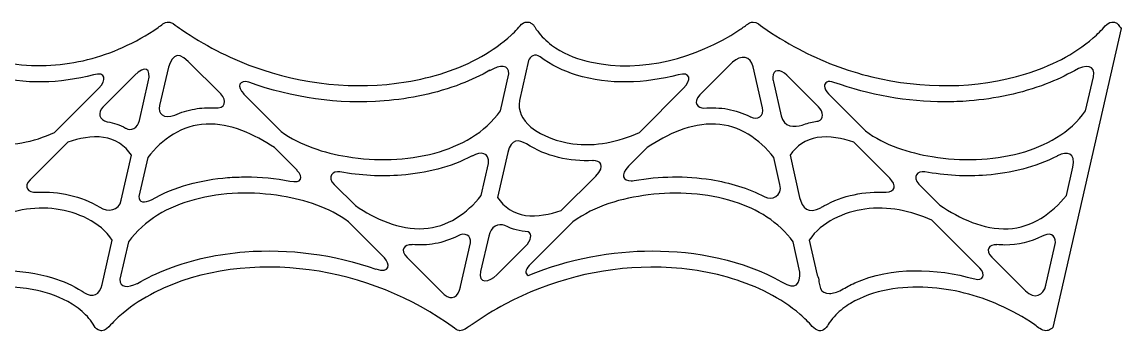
# Model space of a CAD drawing. Header units: centimetres. Extents: x -10.4 to 10.6, y -1.5 to 1.5.
# Drawn here: x 0.09 to 10.57, y -1.5 to 1.47 of the extents above; entities that cross this region are included whole.
import ezdxf

# ---------------------------------------------------------------- set-up
doc = ezdxf.new("R2010")
doc.units = ezdxf.units.CM
doc.header["$MEASUREMENT"] = 0
doc.layers.add('Layer 1', color=7, linetype='Continuous')

msp = doc.modelspace()

# ---------------------------------------------------------------- linework, layer by layer
at = {"layer": 'Layer 1'}
for points, knots in [([(10.53809, 1.44629), (10.52973, 1.45478), (10.52071, 1.46066), (10.51137, 1.46428), (10.51137, 1.46428), (10.50031, 1.46859), (10.48883, 1.4697), (10.47753, 1.46822), (10.47753, 1.46822), (10.47753, 1.46822), (10.47753, 1.46822), (10.47753, 1.46822), (10.47753, 1.46822), (10.45475, 1.46523), (10.43263, 1.45166), (10.41588, 1.4324), (10.41588, 1.4324), (10.38037, 1.39157), (10.34143, 1.35316), (10.3006, 1.31768), (10.3006, 1.31768), (10.11624, 1.15702), (9.8902, 1.04762), (9.65779, 0.97531), (9.65779, 0.97531), (9.18469, 0.82855), (8.66835, 0.83016), (8.18909, 0.94676), (8.18909, 0.94676), (7.94626, 1.00574), (7.71091, 1.09538), (7.49025, 1.21227), (7.49025, 1.21227), (7.37283, 1.27445), (7.25969, 1.34409), (7.15111, 1.42066), (7.15111, 1.42066), (7.12296, 1.44069), (7.09436, 1.46884), (7.05882, 1.46932), (7.05882, 1.46932), (7.05363, 1.46937), (7.04829, 1.46887), (7.04279, 1.46765), (7.04279, 1.46765), (7.02916, 1.46471), (7.01771, 1.45752), (7.00652, 1.4495), (7.00652, 1.4495), (6.97847, 1.42894), (6.94993, 1.4092), (6.92111, 1.39026), (6.92111, 1.39026), (6.51765, 1.12502), (5.99729, 0.98227), (5.51779, 1.08604), (5.51779, 1.08604), (5.39717, 1.11218), (5.27871, 1.15515), (5.17489, 1.22241), (5.17489, 1.22241), (5.12208, 1.25683), (5.07297, 1.29766), (5.03159, 1.34568), (5.03159, 1.34568), (5.01214, 1.36812), (4.99426, 1.39238), (4.97851, 1.41773), (4.97851, 1.41773), (4.97608, 1.42146), (4.97396, 1.42519), (4.97131, 1.42868), (4.97131, 1.42868), (4.96626, 1.43749), (4.95959, 1.44522), (4.95184, 1.45162), (4.95184, 1.45162), (4.94784, 1.45456), (4.94356, 1.45723), (4.93927, 1.4599), (4.93927, 1.4599), (4.92834, 1.46564), (4.91615, 1.4689), (4.90358, 1.469), (4.90358, 1.469), (4.89101, 1.4691), (4.87815, 1.46604), (4.86588, 1.45908), (4.86588, 1.45908), (4.84373, 1.44654), (4.82826, 1.42254), (4.81093, 1.40413), (4.81093, 1.40413), (4.79172, 1.38331), (4.77172, 1.36357), (4.75087, 1.34436), (4.75087, 1.34436), (4.66522, 1.26485), (4.56889, 1.19733), (4.46697, 1.14023), (4.46697, 1.14023), (4.24549, 1.01564), (3.99839, 0.93878), (3.7481, 0.89795), (3.7481, 0.89795), (3.2627, 0.81868), (2.75734, 0.87445), (2.29596, 1.04231), (2.29596, 1.04231), (2.05233, 1.13063), (1.82069, 1.25072), (1.60751, 1.39749), (1.60751, 1.39749), (1.58052, 1.41591), (1.55412, 1.43485), (1.52769, 1.45432), (1.52769, 1.45432), (1.51729, 1.46072), (1.50716, 1.46607), (1.49488, 1.46792), (1.49488, 1.46792), (1.49088, 1.46863), (1.48694, 1.469), (1.48311, 1.46903), (1.48311, 1.46903), (1.44472, 1.46945), (1.41392, 1.43781), (1.3836, 1.41696), (1.3836, 1.41696), (1.27716, 1.3433), (1.164, 1.2798), (1.04578, 1.22696), (1.04578, 1.22696), (0.83044, 1.13089), (0.59803, 1.07059), (0.36241, 1.05646), (0.36241, 1.05646), (0.1164, 1.04178), (-0.1462, 1.07461), (-0.36287, 1.19867), (-0.36287, 1.19867), (-0.41785, 1.22989), (-0.46907, 1.26751), (-0.51389, 1.31181), (-0.51389, 1.31181), (-0.53551, 1.33343), (-0.55551, 1.35639), (-0.57366, 1.38092), (-0.57366, 1.38092), (-0.58887, 1.40174), (-0.60009, 1.42762), (-0.61822, 1.4463), (-0.61822, 1.4463), (-0.63372, 1.46204), (-0.65143, 1.46876), (-0.66913, 1.46876), (-0.66913, 1.46876), (-0.69524, 1.46879), (-0.72136, 1.45421), (-0.74044, 1.43241), (-0.74044, 1.43241), (-0.77619, 1.39158), (-0.81489, 1.35317), (-0.85598, 1.3174), (-0.85598, 1.3174), (-1.04037, 1.15701), (-1.26611, 1.04737), (-1.49852, 0.97529), (-1.49852, 0.97529), (-1.97162, 0.82853), (-2.48796, 0.83014), (-2.96749, 0.94674), (-2.96749, 0.94674), (-3.21006, 1.00572), (-3.44541, 1.09536), (-3.66607, 1.21225), (-3.66607, 1.21225), (-3.78349, 1.27443), (-3.89689, 1.34407), (-4.00521, 1.42064), (-4.00521, 1.42064), (-4.03347, 1.44072), (-4.06212, 1.46898), (-4.09781, 1.46911), (-4.09781, 1.46911), (-4.10292, 1.46914), (-4.10816, 1.46858), (-4.11355, 1.46734), (-4.11355, 1.46734), (-4.12741, 1.46467), (-4.1389, 1.45747), (-4.14985, 1.44945), (-4.14985, 1.44945), (-4.17787, 1.42889), (-4.20642, 1.40915), (-4.23526, 1.39021), (-4.23526, 1.39021), (-4.63872, 1.12497), (-5.15905, 0.98222), (-5.63856, 1.08599), (-5.63856, 1.08599), (-5.75918, 1.11189), (-5.87766, 1.1551), (-5.98146, 1.22236), (-5.98146, 1.22236), (-6.03456, 1.25678), (-6.08338, 1.29761), (-6.12476, 1.34536), (-6.12476, 1.34536), (-6.1445, 1.36803), (-6.16212, 1.3923), (-6.17784, 1.41767), (-6.17784, 1.41767), (-6.19117, 1.43955), (-6.20454, 1.45797), (-6.23041, 1.46569), (-6.23041, 1.46569), (-6.23848, 1.46807), (-6.24602, 1.4691), (-6.25308, 1.46902), (-6.25308, 1.46902), (-6.29277, 1.46857), (-6.31822, 1.43304), (-6.34539, 1.40404), (-6.34539, 1.40404), (-6.38301, 1.36374), (-6.42357, 1.32612), (-6.46625, 1.29117), (-6.46625, 1.29117), (-6.55912, 1.2151), (-6.66157, 1.15134), (-6.76912, 1.09797), (-6.76912, 1.09797), (-7.21849, 0.87464), (-7.74654, 0.82233), (-8.23941, 0.88876), (-8.23941, 0.88876), (-8.73921, 0.95602), (-9.21736, 1.15186), (-9.62432, 1.44939), (-9.62432, 1.44939), (-9.64112, 1.46172), (-9.66067, 1.46762), (-9.67946, 1.46725), (-9.67946, 1.46725), (-9.71232, 1.46664), (-9.74288, 1.44685), (-9.75238, 1.40883), (-9.75238, 1.40883), (-9.75238, 1.40883), (-10.38899, -1.39343), (-10.38884, -1.39956), (-10.38884, -1.39956), (-10.3877, -1.44136), (-10.35119, -1.4751), (-10.31068, -1.47513), (-10.31068, -1.47513), (-10.3006, -1.47513), (-10.29028, -1.47307), (-10.2802, -1.46849), (-10.2802, -1.46849), (-10.25591, -1.45807), (-10.24017, -1.43378), (-10.22281, -1.41486), (-10.22281, -1.41486), (-10.20387, -1.39433), (-10.18386, -1.37433), (-10.16331, -1.3548), (-10.16331, -1.3548), (-10.07819, -1.275), (-9.98212, -1.20753), (-9.88073, -1.14988), (-9.88073, -1.14988), (-9.66086, -1.02529), (-9.41538, -0.94787), (-9.16667, -0.90599), (-9.16667, -0.90599), (-8.68235, -0.8246), (-8.17694, -0.87821), (-7.71532, -1.04339), (-7.71532, -1.04339), (-7.47196, -1.13039), (-7.23981, -1.24913), (-7.02608, -1.39455), (-7.02608, -1.39455), (-6.99912, -1.4127), (-6.97271, -1.43164), (-6.94628, -1.45059), (-6.94628, -1.45059), (-6.93347, -1.46019), (-6.92038, -1.47033), (-6.9044, -1.47353), (-6.9044, -1.47353), (-6.86252, -1.48287), (-6.83288, -1.45406), (-6.8014, -1.43165), (-6.8014, -1.43165), (-6.69305, -1.35452), (-6.57992, -1.28459), (-6.46279, -1.22191), (-6.46279, -1.22191), (-6.03692, -0.99535), (-5.55715, -0.87099), (-5.07442, -0.86885), (-5.07442, -0.86885), (-4.81158, -0.86753), (-4.54689, -0.90221), (-4.29525, -0.97934), (-4.29525, -0.97934), (-4.06228, -1.05086), (-3.83601, -1.15944), (-3.65057, -1.3193), (-3.65057, -1.3193), (-3.60922, -1.35478), (-3.57024, -1.39293), (-3.53423, -1.43376), (-3.53423, -1.43376), (-3.50248, -1.4698), (-3.45279, -1.49694), (-3.41334, -1.45749), (-3.41334, -1.45749), (-3.34595, -1.3901), (-3.44363, -1.13293), (-3.44363, -1.13293), (-3.44363, -1.13293), (-3.31851, -0.95764), (-3.19484, -0.81323), (-3.06004, -0.71404), (-3.06004, -0.71404), (-2.98863, -0.66136), (-2.91425, -0.62088), (-2.83337, -0.59315), (-2.83337, -0.59315), (-2.75243, -0.56547), (-2.66472, -0.55042), (-2.56545, -0.55039), (-2.56545, -0.55039), (-2.46099, -0.55036), (-2.34331, -0.56759), (-2.20972, -0.60542), (-2.20972, -0.60542), (-2.20972, -0.60542), (-1.90865, -0.90675), (-1.90865, -0.90675), (-1.90865, -0.90675), (-1.90865, -0.90675), (-1.63195, -1.18345), (-1.63195, -1.18345), (-1.63195, -1.18345), (-1.63195, -1.18345), (-1.35551, -1.46018), (-1.35551, -1.46018), (-1.35551, -1.46018), (-1.34003, -1.46952), (-1.32402, -1.47592), (-1.3064, -1.47539), (-1.3064, -1.47539), (-1.29092, -1.47483), (-1.27626, -1.47005), (-1.2637, -1.46123), (-1.2637, -1.46123), (-1.23677, -1.44281), (-1.21033, -1.42334), (-1.18313, -1.40519), (-1.18313, -1.40519), (-0.78128, -1.13651), (-0.26254, -0.99051), (0.21832, -1.08899), (0.21832, -1.08899), (0.33918, -1.11354), (0.45819, -1.15519), (0.56336, -1.22057), (0.56336, -1.22057), (0.61696, -1.25391), (0.6666, -1.29367), (0.70933, -1.34037), (0.70933, -1.34037), (0.7296, -1.36252), (0.74801, -1.38625), (0.76458, -1.41136), (0.76458, -1.41136), (0.77895, -1.43351), (0.78884, -1.45539), (0.81366, -1.46737), (0.81366, -1.46737), (0.82602, -1.47343), (0.83739, -1.47578), (0.84803, -1.47544), (0.84803, -1.47544), (0.88147, -1.47428), (0.90722, -1.44597), (0.93132, -1.41964), (0.93132, -1.41964), (0.96839, -1.37908), (1.00816, -1.34146), (1.05033, -1.30624), (1.05033, -1.30624), (1.14185, -1.22938), (1.2435, -1.16506), (1.34997, -1.11092), (1.34997, -1.11092), (1.79931, -0.88277), (2.3306, -0.82858), (2.82587, -0.89399), (2.82587, -0.89399), (3.32514, -0.96014), (3.80303, -1.15468), (4.21025, -1.45059), (4.21025, -1.45059), (4.22845, -1.46879), (4.25412, -1.47573), (4.26251, -1.47493), (4.26251, -1.47493), (4.29632, -1.4717), (4.32963, -1.44961), (4.35488, -1.43164), (4.35488, -1.43164), (4.36261, -1.42603), (4.37036, -1.42069), (4.37808, -1.41537), (4.37808, -1.41537), (4.47923, -1.34465), (4.58461, -1.27982), (4.69378, -1.22191), (4.69378, -1.22191), (5.11936, -0.99535), (5.59916, -0.87099), (6.08186, -0.86885), (6.08186, -0.86885), (6.34496, -0.86753), (6.60939, -0.90195), (6.86103, -0.97934), (6.86103, -0.97934), (7.09397, -1.05057), (7.32024, -1.15944), (7.50571, -1.3193), (7.50571, -1.3193), (7.54706, -1.35478), (7.58601, -1.39293), (7.62202, -1.43376), (7.62202, -1.43376), (7.64067, -1.45493), (7.66419, -1.47157), (7.68917, -1.47456), (7.68917, -1.47456), (7.70674, -1.47668), (7.72505, -1.47205), (7.74291, -1.45749), (7.74291, -1.45749), (7.76133, -1.4423), (7.77117, -1.41828), (7.7845, -1.39907), (7.7845, -1.39907), (7.80292, -1.37211), (7.82427, -1.34676), (7.84723, -1.32356), (7.84723, -1.32356), (7.88885, -1.28088), (7.93687, -1.24458), (7.98783, -1.21386), (7.98783, -1.21386), (8.20532, -1.08339), (8.47297, -1.04815), (8.72245, -1.06231), (8.72245, -1.06231), (8.95782, -1.07538), (9.19023, -1.13486), (9.40555, -1.2299), (9.40555, -1.2299), (9.52379, -1.28221), (9.63719, -1.34542), (9.74366, -1.41852), (9.74366, -1.41852), (9.77488, -1.4399), (9.80901, -1.47644), (9.8501, -1.47511), (9.8501, -1.47511), (9.86529, -1.47485), (9.87997, -1.47006), (9.89278, -1.46125), (9.89278, -1.46125), (9.90106, -1.45564), (9.90905, -1.44979), (9.91733, -1.44416), (9.91733, -1.44416), (9.91733, -1.44416), (10.56608, 1.40679), (10.56608, 1.40679), (10.56608, 1.40679), (10.55756, 1.42094), (10.54902, 1.43481), (10.53809, 1.44629)], [0, 0, 0, 0, 0.00806452, 0.00806452, 0.00806452, 0.00806452, 0.01612903, 0.01612903, 0.01612903, 0.01612903, 0.02419355, 0.02419355, 0.02419355, 0.02419355, 0.03225806, 0.03225806, 0.03225806, 0.03225806, 0.04032258, 0.04032258, 0.04032258, 0.04032258, 0.0483871, 0.0483871, 0.0483871, 0.0483871, 0.05645161, 0.05645161, 0.05645161, 0.05645161, 0.06451613, 0.06451613, 0.06451613, 0.06451613, 0.07258065, 0.07258065, 0.07258065, 0.07258065, 0.08064516, 0.08064516, 0.08064516, 0.08064516, 0.08870968, 0.08870968, 0.08870968, 0.08870968, 0.09677419, 0.09677419, 0.09677419, 0.09677419, 0.10483871, 0.10483871, 0.10483871, 0.10483871, 0.11290323, 0.11290323, 0.11290323, 0.11290323, 0.12096774, 0.12096774, 0.12096774, 0.12096774, 0.12903226, 0.12903226, 0.12903226, 0.12903226, 0.13709677, 0.13709677, 0.13709677, 0.13709677, 0.14516129, 0.14516129, 0.14516129, 0.14516129, 0.15322581, 0.15322581, 0.15322581, 0.15322581, 0.16129032, 0.16129032, 0.16129032, 0.16129032, 0.16935484, 0.16935484, 0.16935484, 0.16935484, 0.17741935, 0.17741935, 0.17741935, 0.17741935, 0.18548387, 0.18548387, 0.18548387, 0.18548387, 0.19354839, 0.19354839, 0.19354839, 0.19354839, 0.2016129, 0.2016129, 0.2016129, 0.2016129, 0.20967742, 0.20967742, 0.20967742, 0.20967742, 0.21774194, 0.21774194, 0.21774194, 0.21774194, 0.22580645, 0.22580645, 0.22580645, 0.22580645, 0.23387097, 0.23387097, 0.23387097, 0.23387097, 0.24193548, 0.24193548, 0.24193548, 0.24193548, 0.25, 0.25, 0.25, 0.25, 0.25806452, 0.25806452, 0.25806452, 0.25806452, 0.26612903, 0.26612903, 0.26612903, 0.26612903, 0.27419355, 0.27419355, 0.27419355, 0.27419355, 0.28225806, 0.28225806, 0.28225806, 0.28225806, 0.29032258, 0.29032258, 0.29032258, 0.29032258, 0.2983871, 0.2983871, 0.2983871, 0.2983871, 0.30645161, 0.30645161, 0.30645161, 0.30645161, 0.31451613, 0.31451613, 0.31451613, 0.31451613, 0.32258065, 0.32258065, 0.32258065, 0.32258065, 0.33064516, 0.33064516, 0.33064516, 0.33064516, 0.33870968, 0.33870968, 0.33870968, 0.33870968, 0.34677419, 0.34677419, 0.34677419, 0.34677419, 0.35483871, 0.35483871, 0.35483871, 0.35483871, 0.36290323, 0.36290323, 0.36290323, 0.36290323, 0.37096774, 0.37096774, 0.37096774, 0.37096774, 0.37903226, 0.37903226, 0.37903226, 0.37903226, 0.38709677, 0.38709677, 0.38709677, 0.38709677, 0.39516129, 0.39516129, 0.39516129, 0.39516129, 0.40322581, 0.40322581, 0.40322581, 0.40322581, 0.41129032, 0.41129032, 0.41129032, 0.41129032, 0.41935484, 0.41935484, 0.41935484, 0.41935484, 0.42741935, 0.42741935, 0.42741935, 0.42741935, 0.43548387, 0.43548387, 0.43548387, 0.43548387, 0.44354839, 0.44354839, 0.44354839, 0.44354839, 0.4516129, 0.4516129, 0.4516129, 0.4516129, 0.45967742, 0.45967742, 0.45967742, 0.45967742, 0.46774194, 0.46774194, 0.46774194, 0.46774194, 0.47580645, 0.47580645, 0.47580645, 0.47580645, 0.48387097, 0.48387097, 0.48387097, 0.48387097, 0.49193548, 0.49193548, 0.49193548, 0.49193548, 0.5, 0.5, 0.5, 0.5, 0.50806452, 0.50806452, 0.50806452, 0.50806452, 0.51612903, 0.51612903, 0.51612903, 0.51612903, 0.52419355, 0.52419355, 0.52419355, 0.52419355, 0.53225806, 0.53225806, 0.53225806, 0.53225806, 0.54032258, 0.54032258, 0.54032258, 0.54032258, 0.5483871, 0.5483871, 0.5483871, 0.5483871, 0.55645161, 0.55645161, 0.55645161, 0.55645161, 0.56451613, 0.56451613, 0.56451613, 0.56451613, 0.57258065, 0.57258065, 0.57258065, 0.57258065, 0.58064516, 0.58064516, 0.58064516, 0.58064516, 0.58870968, 0.58870968, 0.58870968, 0.58870968, 0.59677419, 0.59677419, 0.59677419, 0.59677419, 0.60483871, 0.60483871, 0.60483871, 0.60483871, 0.61290323, 0.61290323, 0.61290323, 0.61290323, 0.62096774, 0.62096774, 0.62096774, 0.62096774, 0.62903226, 0.62903226, 0.62903226, 0.62903226, 0.63709677, 0.63709677, 0.63709677, 0.63709677, 0.64516129, 0.64516129, 0.64516129, 0.64516129, 0.65322581, 0.65322581, 0.65322581, 0.65322581, 0.66129032, 0.66129032, 0.66129032, 0.66129032, 0.66935484, 0.66935484, 0.66935484, 0.66935484, 0.67741935, 0.67741935, 0.67741935, 0.67741935, 0.68548387, 0.68548387, 0.68548387, 0.68548387, 0.69354839, 0.69354839, 0.69354839, 0.69354839, 0.7016129, 0.7016129, 0.7016129, 0.7016129, 0.70967742, 0.70967742, 0.70967742, 0.70967742, 0.71774194, 0.71774194, 0.71774194, 0.71774194, 0.72580645, 0.72580645, 0.72580645, 0.72580645, 0.73387097, 0.73387097, 0.73387097, 0.73387097, 0.74193548, 0.74193548, 0.74193548, 0.74193548, 0.75, 0.75, 0.75, 0.75, 0.75806452, 0.75806452, 0.75806452, 0.75806452, 0.76612903, 0.76612903, 0.76612903, 0.76612903, 0.77419355, 0.77419355, 0.77419355, 0.77419355, 0.78225806, 0.78225806, 0.78225806, 0.78225806, 0.79032258, 0.79032258, 0.79032258, 0.79032258, 0.7983871, 0.7983871, 0.7983871, 0.7983871, 0.80645161, 0.80645161, 0.80645161, 0.80645161, 0.81451613, 0.81451613, 0.81451613, 0.81451613, 0.82258065, 0.82258065, 0.82258065, 0.82258065, 0.83064516, 0.83064516, 0.83064516, 0.83064516, 0.83870968, 0.83870968, 0.83870968, 0.83870968, 0.84677419, 0.84677419, 0.84677419, 0.84677419, 0.85483871, 0.85483871, 0.85483871, 0.85483871, 0.86290323, 0.86290323, 0.86290323, 0.86290323, 0.87096774, 0.87096774, 0.87096774, 0.87096774, 0.87903226, 0.87903226, 0.87903226, 0.87903226, 0.88709677, 0.88709677, 0.88709677, 0.88709677, 0.89516129, 0.89516129, 0.89516129, 0.89516129, 0.90322581, 0.90322581, 0.90322581, 0.90322581, 0.91129032, 0.91129032, 0.91129032, 0.91129032, 0.91935484, 0.91935484, 0.91935484, 0.91935484, 0.92741935, 0.92741935, 0.92741935, 0.92741935, 0.93548387, 0.93548387, 0.93548387, 0.93548387, 0.94354839, 0.94354839, 0.94354839, 0.94354839, 0.9516129, 0.9516129, 0.9516129, 0.9516129, 0.95967742, 0.95967742, 0.95967742, 0.95967742, 0.96774194, 0.96774194, 0.96774194, 0.96774194, 0.97580645, 0.97580645, 0.97580645, 0.97580645, 0.98387097, 0.98387097, 0.98387097, 0.98387097, 1, 1, 1, 1]), ([(-0.74393, 0.73144), (-0.74393, 0.73144), (-0.63426, 1.21335), (-0.63426, 1.21335), (-0.63426, 1.21335), (-0.51739, 1.09249), (-0.36423, 1.01269), (-0.20466, 0.96387), (-0.20466, 0.96387), (0.10861, 0.8678), (0.44963, 0.88193), (0.76745, 0.96572), (0.76745, 0.96572), (0.76745, 0.96572), (0.76663, 0.96519), (0.76663, 0.96519), (0.76663, 0.96519), (0.88752, 1.00067), (0.89501, 0.91476), (0.81841, 0.8379), (0.81841, 0.8379), (0.81841, 0.8379), (0.396, 0.41549), (0.396, 0.41549), (0.396, 0.41549), (0.19825, 0.32529), (-0.02186, 0.27939), (-0.23881, 0.30902), (-0.23881, 0.30902), (-0.37676, 0.3277), (-0.52297, 0.37813), (-0.63852, 0.46433), (-0.63852, 0.46433), (-0.72231, 0.54811), (-0.76822, 0.62577), (-0.74393, 0.73144)], [0, 0, 0, 0, 0.1, 0.1, 0.1, 0.1, 0.2, 0.2, 0.2, 0.2, 0.3, 0.3, 0.3, 0.3, 0.4, 0.4, 0.4, 0.4, 0.5, 0.5, 0.5, 0.5, 0.6, 0.6, 0.6, 0.6, 0.7, 0.7, 0.7, 0.7, 0.8, 0.8, 0.8, 0.8, 1, 1, 1, 1]), ([(1.39798, 0.67432), (1.39798, 0.67432), (1.46897, 0.98597), (1.46897, 0.98597), (1.46897, 0.98597), (1.50233, 1.13247), (1.55597, 1.20825), (1.67098, 1.09326), (1.67098, 1.09326), (1.67098, 1.09326), (1.98107, 0.78293), (1.98107, 0.78293), (1.98107, 0.78293), (2.04269, 0.72128), (2.03174, 0.63696), (1.91916, 0.64977), (1.91916, 0.64977), (1.91916, 0.64977), (1.91942, 0.64951), (1.91942, 0.64951), (1.91942, 0.64951), (1.85698, 0.65298), (1.79454, 0.65033), (1.73236, 0.63964), (1.73236, 0.63964), (1.66648, 0.62816), (1.60295, 0.60815), (1.54263, 0.58119), (1.54263, 0.58119), (1.54263, 0.58119), (1.54263, 0.58119), (1.54237, 0.58119), (1.54237, 0.58119), (1.43724, 0.5425), (1.37959, 0.5924), (1.39798, 0.67432)], [0, 0, 0, 0, 0.1, 0.1, 0.1, 0.1, 0.2, 0.2, 0.2, 0.2, 0.3, 0.3, 0.3, 0.3, 0.4, 0.4, 0.4, 0.4, 0.5, 0.5, 0.5, 0.5, 0.6, 0.6, 0.6, 0.6, 0.7, 0.7, 0.7, 0.7, 0.8, 0.8, 0.8, 0.8, 1, 1, 1, 1]), ([(4.83066, 0.72049), (4.83066, 0.72049), (4.9171, 1.10072), (4.9171, 1.10072), (4.9171, 1.10072), (4.92652, 1.14207), (4.98108, 1.17126), (5.02738, 1.13752), (5.02738, 1.13752), (5.02749, 1.13757), (5.02754, 1.13768), (5.02764, 1.13776), (5.02764, 1.13776), (5.12958, 1.05833), (5.24891, 1.00161), (5.37234, 0.96385), (5.37234, 0.96385), (5.68532, 0.86804), (6.02636, 0.88191), (6.34392, 0.9657), (6.34392, 0.9657), (6.34392, 0.9657), (6.34336, 0.96517), (6.34336, 0.96517), (6.34336, 0.96517), (6.46422, 1.00065), (6.47197, 0.91474), (6.39514, 0.83788), (6.39514, 0.83788), (6.39514, 0.83788), (6.39514, 0.83788), (6.39514, 0.83762), (6.39514, 0.83762), (6.39514, 0.83762), (5.97297, 0.41577), (5.97297, 0.41577), (5.97297, 0.41577), (5.77525, 0.32557), (5.55538, 0.2794), (5.33818, 0.30904), (5.33818, 0.30904), (5.19994, 0.32772), (5.05293, 0.37868), (4.9371, 0.46541), (4.9371, 0.46541), (4.85704, 0.5457), (4.81222, 0.62069), (4.83066, 0.72049)], [0, 0, 0, 0, 0.07692308, 0.07692308, 0.07692308, 0.07692308, 0.15384615, 0.15384615, 0.15384615, 0.15384615, 0.23076923, 0.23076923, 0.23076923, 0.23076923, 0.30769231, 0.30769231, 0.30769231, 0.30769231, 0.38461538, 0.38461538, 0.38461538, 0.38461538, 0.46153846, 0.46153846, 0.46153846, 0.46153846, 0.53846154, 0.53846154, 0.53846154, 0.53846154, 0.61538462, 0.61538462, 0.61538462, 0.61538462, 0.69230769, 0.69230769, 0.69230769, 0.69230769, 0.76923077, 0.76923077, 0.76923077, 0.76923077, 0.84615385, 0.84615385, 0.84615385, 0.84615385, 1, 1, 1, 1]), ([(6.5504, 0.77388), (6.5504, 0.77388), (6.86184, 1.08527), (6.86184, 1.08527), (6.86184, 1.08527), (6.93976, 1.16319), (7.03662, 1.14052), (7.05877, 1.04339), (7.05877, 1.04339), (7.05877, 1.04339), (7.14788, 0.65167), (7.14788, 0.65167), (7.14788, 0.65167), (7.1655, 0.57375), (7.10065, 0.52705), (7.03448, 0.56415), (7.03448, 0.56415), (7.03234, 0.56521), (7.02964, 0.56656), (7.02699, 0.56762), (7.02699, 0.56762), (6.96029, 0.60043), (6.88957, 0.62498), (6.81567, 0.63832), (6.81567, 0.63832), (6.74071, 0.65218), (6.66438, 0.65433), (6.58887, 0.6474), (6.58887, 0.6474), (6.58887, 0.6474), (6.58887, 0.64766), (6.58887, 0.64766), (6.58887, 0.64766), (6.53547, 0.64765), (6.47491, 0.69834), (6.5504, 0.77388)], [0, 0, 0, 0, 0.1, 0.1, 0.1, 0.1, 0.2, 0.2, 0.2, 0.2, 0.3, 0.3, 0.3, 0.3, 0.4, 0.4, 0.4, 0.4, 0.5, 0.5, 0.5, 0.5, 0.6, 0.6, 0.6, 0.6, 0.7, 0.7, 0.7, 0.7, 0.8, 0.8, 0.8, 0.8, 1, 1, 1, 1]), ([(1.16102, 0.96144), (1.25656, 1.05698), (1.32115, 1.03428), (1.29048, 0.89955), (1.29048, 0.89955), (1.29048, 0.89955), (1.20666, 0.53104), (1.20666, 0.53104), (1.20666, 0.53104), (1.18986, 0.45791), (1.12662, 0.42616), (1.07511, 0.45791), (1.07511, 0.45791), (1.07485, 0.45791), (1.07455, 0.45817), (1.07432, 0.45817), (1.07432, 0.45817), (1.07432, 0.45843), (1.07406, 0.45843), (1.07406, 0.45843), (1.07406, 0.45843), (1.01961, 0.48859), (0.96092, 0.50807), (0.89981, 0.51846), (0.89981, 0.51846), (0.89981, 0.51846), (0.89981, 0.51846), (0.89981, 0.51875), (0.89981, 0.51875), (0.82245, 0.53743), (0.80456, 0.60492), (0.85793, 0.65829), (0.85793, 0.65829), (0.85793, 0.65829), (1.16102, 0.96144), (1.16102, 0.96144)], [0, 0, 0, 0, 0.1, 0.1, 0.1, 0.1, 0.2, 0.2, 0.2, 0.2, 0.3, 0.3, 0.3, 0.3, 0.4, 0.4, 0.4, 0.4, 0.5, 0.5, 0.5, 0.5, 0.6, 0.6, 0.6, 0.6, 0.7, 0.7, 0.7, 0.7, 0.8, 0.8, 0.8, 0.8, 1, 1, 1, 1]), ([(2.25055, 0.89419), (2.6615, 0.7461), (3.10312, 0.68234), (3.53912, 0.71673), (3.53912, 0.71673), (3.78915, 0.73649), (4.03786, 0.78825), (4.27212, 0.87844), (4.27212, 0.87844), (4.37004, 0.91633), (4.46265, 0.95983), (4.54882, 1.00864), (4.54882, 1.00864), (4.54882, 1.00864), (4.54485, 1.00491), (4.54485, 1.00491), (4.54485, 1.00491), (4.64383, 1.06494), (4.7335, 1.06095), (4.7295, 0.97422), (4.7295, 0.97422), (4.7295, 0.97422), (4.64946, 0.62254), (4.64946, 0.62254), (4.64946, 0.62254), (4.5019, 0.41228), (4.26603, 0.28525), (4.0224, 0.21934), (4.0224, 0.21934), (3.7521, 0.14624), (3.4623, 0.13954), (3.18663, 0.18545), (3.18663, 0.18545), (2.96623, 0.22175), (2.74073, 0.29218), (2.55824, 0.42482), (2.55824, 0.42482), (2.55824, 0.42482), (2.19984, 0.78346), (2.19984, 0.78346), (2.19984, 0.78346), (2.19984, 0.78346), (2.20017, 0.78346), (2.20017, 0.78346), (2.20017, 0.78346), (2.1318, 0.85151), (2.1577, 0.92543), (2.25055, 0.89419)], [0, 0, 0, 0, 0.07692308, 0.07692308, 0.07692308, 0.07692308, 0.15384615, 0.15384615, 0.15384615, 0.15384615, 0.23076923, 0.23076923, 0.23076923, 0.23076923, 0.30769231, 0.30769231, 0.30769231, 0.30769231, 0.38461538, 0.38461538, 0.38461538, 0.38461538, 0.46153846, 0.46153846, 0.46153846, 0.46153846, 0.53846154, 0.53846154, 0.53846154, 0.53846154, 0.61538462, 0.61538462, 0.61538462, 0.61538462, 0.69230769, 0.69230769, 0.69230769, 0.69230769, 0.76923077, 0.76923077, 0.76923077, 0.76923077, 0.84615385, 0.84615385, 0.84615385, 0.84615385, 1, 1, 1, 1]), ([(10.30245, 0.94678), (10.30245, 0.94678), (10.22879, 0.62256), (10.22879, 0.62256), (10.22879, 0.62256), (10.08123, 0.4123), (9.84536, 0.28553), (9.60173, 0.21936), (9.60173, 0.21936), (9.33114, 0.14626), (9.04163, 0.13985), (8.76599, 0.18547), (8.76599, 0.18547), (8.54292, 0.2223), (8.31342, 0.29382), (8.13012, 0.43018), (8.13012, 0.43018), (8.13012, 0.43018), (7.7768, 0.78348), (7.7768, 0.78348), (7.7768, 0.78348), (7.75066, 0.80962), (7.73838, 0.83658), (7.73838, 0.8582), (7.73838, 0.8582), (7.73838, 0.89291), (7.77042, 0.91371), (7.82858, 0.89397), (7.82858, 0.89397), (8.16664, 0.77229), (8.52531, 0.7077), (8.88445, 0.7077), (8.88445, 0.7077), (8.96213, 0.7077), (9.03973, 0.71064), (9.11742, 0.71678), (9.11742, 0.71678), (9.36772, 0.73654), (9.6164, 0.7883), (9.85122, 0.87849), (9.85122, 0.87849), (9.947, 0.91532), (10.03722, 0.95776), (10.12152, 1.00496), (10.12152, 1.00496), (10.23014, 1.07085), (10.3278, 1.05992), (10.30245, 0.94678)], [0, 0, 0, 0, 0.07692308, 0.07692308, 0.07692308, 0.07692308, 0.15384615, 0.15384615, 0.15384615, 0.15384615, 0.23076923, 0.23076923, 0.23076923, 0.23076923, 0.30769231, 0.30769231, 0.30769231, 0.30769231, 0.38461538, 0.38461538, 0.38461538, 0.38461538, 0.46153846, 0.46153846, 0.46153846, 0.46153846, 0.53846154, 0.53846154, 0.53846154, 0.53846154, 0.61538462, 0.61538462, 0.61538462, 0.61538462, 0.69230769, 0.69230769, 0.69230769, 0.69230769, 0.76923077, 0.76923077, 0.76923077, 0.76923077, 0.84615385, 0.84615385, 0.84615385, 0.84615385, 1, 1, 1, 1]), ([(7.37973, 0.96144), (7.37973, 0.96144), (7.67993, 0.66124), (7.67993, 0.66124), (7.67993, 0.66124), (7.7293, 0.61187), (7.73518, 0.53903), (7.67752, 0.52382), (7.67752, 0.52382), (7.66953, 0.52274), (7.66178, 0.52197), (7.65381, 0.52062), (7.65381, 0.52062), (7.65381, 0.52062), (7.65381, 0.52062), (7.65355, 0.52062), (7.65355, 0.52062), (7.6095, 0.51395), (7.56682, 0.503), (7.52599, 0.48673), (7.52599, 0.48673), (7.52573, 0.48647), (7.52573, 0.48647), (7.52543, 0.48647), (7.52543, 0.48647), (7.45259, 0.463), (7.34959, 0.46327), (7.32398, 0.57587), (7.32398, 0.57587), (7.32398, 0.57587), (7.25085, 0.89768), (7.25085, 0.89768), (7.25085, 0.89768), (7.24685, 0.91475), (7.24524, 0.92943), (7.24524, 0.94197), (7.24524, 0.94197), (7.24524, 1.02547), (7.32184, 1.01933), (7.37973, 0.96144)], [0, 0, 0, 0, 0.09090909, 0.09090909, 0.09090909, 0.09090909, 0.18181818, 0.18181818, 0.18181818, 0.18181818, 0.27272727, 0.27272727, 0.27272727, 0.27272727, 0.36363636, 0.36363636, 0.36363636, 0.36363636, 0.45454545, 0.45454545, 0.45454545, 0.45454545, 0.54545455, 0.54545455, 0.54545455, 0.54545455, 0.63636364, 0.63636364, 0.63636364, 0.63636364, 0.72727273, 0.72727273, 0.72727273, 0.72727273, 0.81818182, 0.81818182, 0.81818182, 0.81818182, 1, 1, 1, 1]), ([(1.84147, 0.49583), (2.07658, 0.50649), (2.30203, 0.39894), (2.49282, 0.27112), (2.49282, 0.27112), (2.49282, 0.27112), (2.70896, 0.05501), (2.70896, 0.05501), (2.70896, 0.05501), (2.70896, 0.05448), (2.7087, 0.05419), (2.70843, 0.05366), (2.70843, 0.05366), (2.77352, -0.01145), (2.75486, -0.07308), (2.64064, -0.04775), (2.64064, -0.04775), (2.50295, -0.02132), (2.36259, -0.00798), (2.22249, -0.00798), (2.22249, -0.00798), (2.16404, -0.00798), (2.10536, -0.01039), (2.04718, -0.01491), (2.04718, -0.01491), (1.79501, -0.03491), (1.54045, -0.09815), (1.32085, -0.22679), (1.32085, -0.22679), (1.32059, -0.22679), (1.32006, -0.2265), (1.31977, -0.2265), (1.31977, -0.2265), (1.25865, -0.2596), (1.19729, -0.25534), (1.2002, -0.19422), (1.2002, -0.19422), (1.2002, -0.19422), (1.28508, 0.17802), (1.28508, 0.17802), (1.28508, 0.17802), (1.42359, 0.35253), (1.61306, 0.4854), (1.84147, 0.49583)], [0, 0, 0, 0, 0.08333333, 0.08333333, 0.08333333, 0.08333333, 0.16666667, 0.16666667, 0.16666667, 0.16666667, 0.25, 0.25, 0.25, 0.25, 0.33333333, 0.33333333, 0.33333333, 0.33333333, 0.41666667, 0.41666667, 0.41666667, 0.41666667, 0.5, 0.5, 0.5, 0.5, 0.58333333, 0.58333333, 0.58333333, 0.58333333, 0.66666667, 0.66666667, 0.66666667, 0.66666667, 0.75, 0.75, 0.75, 0.75, 0.83333333, 0.83333333, 0.83333333, 0.83333333, 1, 1, 1, 1]), ([(7.25567, 0.17801), (7.25567, 0.17801), (7.31409, -0.07948), (7.31409, -0.07948), (7.31409, -0.07948), (7.33973, -0.19156), (7.23326, -0.23479), (7.16897, -0.19823), (7.16897, -0.19823), (7.16897, -0.19823), (7.16897, -0.19823), (7.16871, -0.19823), (7.16871, -0.19823), (7.00993, -0.11444), (6.8338, -0.06213), (6.65714, -0.03411), (6.65714, -0.03411), (6.41515, 0.00431), (6.16509, 0.00058), (5.92361, -0.04292), (5.92361, -0.04292), (5.91374, -0.04456), (5.90414, -0.04533), (5.89533, -0.04533), (5.89533, -0.04533), (5.82035, -0.04533), (5.7846, 0.00804), (5.86998, 0.09342), (5.86998, 0.09342), (5.86998, 0.09342), (6.04799, 0.27141), (6.04799, 0.27141), (6.04799, 0.27141), (6.23875, 0.39894), (6.46399, 0.50649), (6.69905, 0.49583), (6.69905, 0.49583), (6.92748, 0.4854), (7.11719, 0.35253), (7.25567, 0.17801)], [0, 0, 0, 0, 0.09090909, 0.09090909, 0.09090909, 0.09090909, 0.18181818, 0.18181818, 0.18181818, 0.18181818, 0.27272727, 0.27272727, 0.27272727, 0.27272727, 0.36363636, 0.36363636, 0.36363636, 0.36363636, 0.45454545, 0.45454545, 0.45454545, 0.45454545, 0.54545455, 0.54545455, 0.54545455, 0.54545455, 0.63636364, 0.63636364, 0.63636364, 0.63636364, 0.72727273, 0.72727273, 0.72727273, 0.72727273, 0.81818182, 0.81818182, 0.81818182, 0.81818182, 1, 1, 1, 1]), ([(0.82748, -0.29617), (0.64976, -0.18994), (0.4387, -0.14541), (0.23055, -0.15287), (0.23055, -0.15287), (0.22841, -0.15287), (0.22682, -0.15287), (0.22444, -0.15287), (0.22444, -0.15287), (0.14464, -0.15901), (0.09421, -0.10567), (0.16414, -0.03547), (0.16414, -0.03547), (0.16414, -0.03547), (0.52249, 0.32291), (0.52249, 0.32291), (0.52249, 0.32291), (0.6311, 0.35868), (0.74932, 0.38456), (0.86431, 0.36855), (0.86431, 0.36855), (0.97588, 0.35307), (1.06791, 0.29116), (1.13064, 0.19829), (1.13064, 0.19829), (1.13064, 0.19829), (1.03298, -0.23134), (1.03298, -0.23134), (1.03298, -0.23134), (1.01105, -0.3274), (0.90567, -0.34872), (0.82748, -0.29617)], [0, 0, 0, 0, 0.11111111, 0.11111111, 0.11111111, 0.11111111, 0.22222222, 0.22222222, 0.22222222, 0.22222222, 0.33333333, 0.33333333, 0.33333333, 0.33333333, 0.44444444, 0.44444444, 0.44444444, 0.44444444, 0.55555556, 0.55555556, 0.55555556, 0.55555556, 0.66666667, 0.66666667, 0.66666667, 0.66666667, 0.77777778, 0.77777778, 0.77777778, 0.77777778, 1, 1, 1, 1]), ([(4.8968, 0.30636), (4.89706, 0.30636), (4.89736, 0.30636), (4.89759, 0.30636), (4.89759, 0.30636), (5.08333, 0.18656), (5.30957, 0.13719), (5.53135, 0.14732), (5.53135, 0.14732), (5.53135, 0.14732), (5.53109, 0.14706), (5.53109, 0.14706), (5.53109, 0.14706), (5.60126, 0.1524), (5.65489, 0.09769), (5.5572, 0.00003), (5.5572, 0.00003), (5.55694, -0.00023), (5.55694, -0.00023), (5.55694, -0.0005), (5.55694, -0.0005), (5.55694, -0.0005), (5.22846, -0.32872), (5.22846, -0.32872), (5.22846, -0.32872), (5.11988, -0.36473), (5.00166, -0.39063), (4.88664, -0.37463), (4.88664, -0.37463), (4.77509, -0.35915), (4.68304, -0.29695), (4.62007, -0.20434), (4.62007, -0.20434), (4.62007, -0.20434), (4.71749, 0.22341), (4.71749, 0.22341), (4.71749, 0.22341), (4.75297, 0.3624), (4.82505, 0.34824), (4.8968, 0.30636)], [0, 0, 0, 0, 0.09090909, 0.09090909, 0.09090909, 0.09090909, 0.18181818, 0.18181818, 0.18181818, 0.18181818, 0.27272727, 0.27272727, 0.27272727, 0.27272727, 0.36363636, 0.36363636, 0.36363636, 0.36363636, 0.45454545, 0.45454545, 0.45454545, 0.45454545, 0.54545455, 0.54545455, 0.54545455, 0.54545455, 0.63636364, 0.63636364, 0.63636364, 0.63636364, 0.72727273, 0.72727273, 0.72727273, 0.72727273, 0.81818182, 0.81818182, 0.81818182, 0.81818182, 1, 1, 1, 1]), ([(7.50144, -0.2036), (7.50144, -0.2036), (7.40989, 0.19828), (7.40989, 0.19828), (7.40989, 0.19828), (7.47101, 0.28874), (7.56039, 0.35065), (7.66902, 0.36748), (7.66902, 0.36748), (7.78615, 0.3859), (7.9073, 0.35946), (8.0183, 0.3229), (8.0183, 0.3229), (8.0183, 0.3229), (8.36012, -0.01918), (8.36012, -0.01918), (8.36012, -0.01918), (8.42896, -0.08805), (8.41216, -0.1534), (8.32758, -0.15367), (8.32758, -0.15367), (8.32758, -0.15367), (8.32731, -0.15367), (8.32731, -0.15367), (8.32731, -0.15367), (8.1216, -0.14325), (7.91128, -0.18383), (7.73332, -0.28469), (7.73332, -0.28469), (7.73276, -0.28469), (7.73253, -0.28469), (7.73224, -0.28469), (7.73224, -0.28469), (7.72663, -0.28816), (7.7216, -0.29107), (7.7165, -0.29427), (7.7165, -0.29427), (7.71198, -0.29697), (7.70742, -0.29911), (7.70317, -0.30176), (7.70317, -0.30176), (7.58494, -0.36555), (7.52409, -0.3039), (7.50144, -0.2036)], [0, 0, 0, 0, 0.08333333, 0.08333333, 0.08333333, 0.08333333, 0.16666667, 0.16666667, 0.16666667, 0.16666667, 0.25, 0.25, 0.25, 0.25, 0.33333333, 0.33333333, 0.33333333, 0.33333333, 0.41666667, 0.41666667, 0.41666667, 0.41666667, 0.5, 0.5, 0.5, 0.5, 0.58333333, 0.58333333, 0.58333333, 0.58333333, 0.66666667, 0.66666667, 0.66666667, 0.66666667, 0.75, 0.75, 0.75, 0.75, 0.83333333, 0.83333333, 0.83333333, 0.83333333, 1, 1, 1, 1]), ([(3.91724, -0.50139), (3.68216, -0.51473), (3.45612, -0.40852), (3.2648, -0.28149), (3.2648, -0.28149), (3.2648, -0.28149), (3.06282, -0.07975), (3.06282, -0.07975), (3.06282, -0.07975), (3.06282, -0.07975), (3.06282, -0.07949), (3.06282, -0.07949), (3.06282, -0.07949), (2.99183, -0.00853), (3.04975, 0.05418), (3.11833, 0.04005), (3.11833, 0.04005), (3.11833, 0.04005), (3.11777, 0.04061), (3.11777, 0.04061), (3.11777, 0.04061), (3.3107, 0.00404), (3.50896, -0.00635), (3.70374, 0.00886), (3.70374, 0.00886), (3.93694, 0.02701), (4.17232, 0.08276), (4.37991, 0.19269), (4.37991, 0.19269), (4.37991, 0.19269), (4.37885, 0.19084), (4.37885, 0.19084), (4.37885, 0.19084), (4.46235, 0.23915), (4.54429, 0.22606), (4.53469, 0.11853), (4.53469, 0.11853), (4.53469, 0.11853), (4.46585, -0.18381), (4.46585, -0.18381), (4.46585, -0.18381), (4.32924, -0.35647), (4.14245, -0.48882), (3.91724, -0.50139)], [0, 0, 0, 0, 0.08333333, 0.08333333, 0.08333333, 0.08333333, 0.16666667, 0.16666667, 0.16666667, 0.16666667, 0.25, 0.25, 0.25, 0.25, 0.33333333, 0.33333333, 0.33333333, 0.33333333, 0.41666667, 0.41666667, 0.41666667, 0.41666667, 0.5, 0.5, 0.5, 0.5, 0.58333333, 0.58333333, 0.58333333, 0.58333333, 0.66666667, 0.66666667, 0.66666667, 0.66666667, 0.75, 0.75, 0.75, 0.75, 0.83333333, 0.83333333, 0.83333333, 0.83333333, 1, 1, 1, 1]), ([(10.10632, 0.08541), (10.10632, 0.08541), (10.0452, -0.18383), (10.0452, -0.18383), (10.0452, -0.18383), (9.90672, -0.35859), (9.71725, -0.49151), (9.48857, -0.50189), (9.48857, -0.50189), (9.25375, -0.51231), (9.0283, -0.40505), (8.83748, -0.27723), (8.83748, -0.27723), (8.83748, -0.27723), (8.63764, -0.07734), (8.63764, -0.07734), (8.63764, -0.07734), (8.57012, -0.00717), (8.62719, 0.05418), (8.69498, 0.04006), (8.69498, 0.04006), (8.69498, 0.04006), (8.69392, 0.04114), (8.69392, 0.04114), (8.69392, 0.04114), (8.88767, 0.00405), (9.08699, -0.00635), (9.28312, 0.00886), (9.28312, 0.00886), (9.51503, 0.02728), (9.74876, 0.08223), (9.95582, 0.19084), (9.95582, 0.19084), (9.95688, 0.19137), (9.9577, 0.19192), (9.95852, 0.19245), (9.95852, 0.19245), (9.95958, 0.19298), (9.96066, 0.19353), (9.96172, 0.19406), (9.96172, 0.19406), (10.05107, 0.24257), (10.13621, 0.22042), (10.10632, 0.08541)], [0, 0, 0, 0, 0.08333333, 0.08333333, 0.08333333, 0.08333333, 0.16666667, 0.16666667, 0.16666667, 0.16666667, 0.25, 0.25, 0.25, 0.25, 0.33333333, 0.33333333, 0.33333333, 0.33333333, 0.41666667, 0.41666667, 0.41666667, 0.41666667, 0.5, 0.5, 0.5, 0.5, 0.58333333, 0.58333333, 0.58333333, 0.58333333, 0.66666667, 0.66666667, 0.66666667, 0.66666667, 0.75, 0.75, 0.75, 0.75, 0.83333333, 0.83333333, 0.83333333, 0.83333333, 1, 1, 1, 1]), ([(3.46094, -0.88617), (3.46094, -0.88617), (3.46171, -0.88694), (3.46171, -0.88694), (3.46171, -0.88694), (3.06177, -0.74848), (2.63401, -0.68951), (2.21184, -0.72287), (2.21184, -0.72287), (1.96184, -0.74261), (1.71313, -0.79436), (1.47884, -0.88456), (1.47884, -0.88456), (1.37451, -0.92483), (1.27683, -0.97153), (1.18613, -1.02437), (1.18613, -1.02437), (1.18557, -1.02411), (1.18531, -1.02381), (1.18478, -1.02358), (1.18478, -1.02358), (1.09808, -1.07052), (1.01587, -1.06308), (1.02066, -0.98461), (1.02066, -0.98461), (1.02066, -0.98461), (1.10154, -0.62867), (1.10154, -0.62867), (1.10154, -0.62867), (1.24907, -0.41841), (1.48497, -0.29138), (1.7286, -0.22547), (1.7286, -0.22547), (1.99892, -0.15237), (2.2887, -0.1457), (2.56434, -0.1916), (2.56434, -0.1916), (2.78744, -0.22843), (3.01688, -0.29992), (3.20021, -0.43629), (3.20021, -0.43629), (3.20021, -0.43629), (3.54337, -0.77945), (3.54337, -0.77945), (3.54337, -0.77945), (3.54311, -0.77998), (3.54258, -0.77998), (3.54231, -0.78051), (3.54231, -0.78051), (3.59569, -0.83386), (3.59862, -0.93739), (3.46094, -0.88617)], [0, 0, 0, 0, 0.07142857, 0.07142857, 0.07142857, 0.07142857, 0.14285714, 0.14285714, 0.14285714, 0.14285714, 0.21428571, 0.21428571, 0.21428571, 0.21428571, 0.28571429, 0.28571429, 0.28571429, 0.28571429, 0.35714286, 0.35714286, 0.35714286, 0.35714286, 0.42857143, 0.42857143, 0.42857143, 0.42857143, 0.5, 0.5, 0.5, 0.5, 0.57142857, 0.57142857, 0.57142857, 0.57142857, 0.64285714, 0.64285714, 0.64285714, 0.64285714, 0.71428571, 0.71428571, 0.71428571, 0.71428571, 0.78571429, 0.78571429, 0.78571429, 0.78571429, 0.85714286, 0.85714286, 0.85714286, 0.85714286, 1, 1, 1, 1]), ([(7.3293, -1.00838), (7.3293, -1.00838), (7.32959, -1.00891), (7.32959, -1.00891), (7.32959, -1.00891), (6.95894, -0.79917), (6.5152, -0.71382), (6.09518, -0.71382), (6.09518, -0.71382), (5.71442, -0.71382), (5.30908, -0.78637), (4.91228, -0.9489), (4.91228, -0.9489), (4.88347, -0.93048), (4.88082, -0.89712), (4.9227, -0.85389), (4.9227, -0.85389), (4.9227, -0.85389), (5.34029, -0.4363), (5.34029, -0.4363), (5.34029, -0.4363), (5.54579, -0.28366), (5.8081, -0.21056), (6.05861, -0.1796), (6.05861, -0.1796), (6.33081, -0.14573), (6.615, -0.16121), (6.87726, -0.24471), (6.87726, -0.24471), (7.09663, -0.31435), (7.30501, -0.43735), (7.43897, -0.6287), (7.43897, -0.6287), (7.43897, -0.6287), (7.50461, -0.91688), (7.50461, -0.91688), (7.50461, -0.91688), (7.50464, -1.02171), (7.4726, -1.09858), (7.3293, -1.00838)], [0, 0, 0, 0, 0.09090909, 0.09090909, 0.09090909, 0.09090909, 0.18181818, 0.18181818, 0.18181818, 0.18181818, 0.27272727, 0.27272727, 0.27272727, 0.27272727, 0.36363636, 0.36363636, 0.36363636, 0.36363636, 0.45454545, 0.45454545, 0.45454545, 0.45454545, 0.54545455, 0.54545455, 0.54545455, 0.54545455, 0.63636364, 0.63636364, 0.63636364, 0.63636364, 0.72727273, 0.72727273, 0.72727273, 0.72727273, 0.81818182, 0.81818182, 0.81818182, 0.81818182, 1, 1, 1, 1]), ([(0.85045, -1.0337), (0.82801, -1.13194), (0.76266, -1.16422), (0.67646, -1.10977), (0.67646, -1.10977), (0.67114, -1.10601), (0.6658, -1.10231), (0.66048, -1.09884), (0.66048, -1.09884), (0.65992, -1.09828), (0.6594, -1.09802), (0.65884, -1.09776), (0.65884, -1.09776), (0.57267, -1.04201), (0.47689, -1.0001), (0.37865, -0.96994), (0.37865, -0.96994), (0.08248, -0.87921), (-0.23852, -0.8867), (-0.54112, -0.95848), (-0.54112, -0.95848), (-0.56086, -0.96245), (-0.57956, -0.96459), (-0.59663, -0.96459), (-0.59663, -0.96459), (-0.67775, -0.96459), (-0.72019, -0.92001), (-0.65214, -0.85172), (-0.65214, -0.85172), (-0.65214, -0.85172), (-0.22201, -0.42156), (-0.22201, -0.42156), (-0.22201, -0.42156), (-0.02429, -0.33136), (0.19558, -0.28543), (0.4128, -0.31483), (0.4128, -0.31483), (0.6129, -0.34232), (0.83148, -0.43651), (0.94673, -0.61021), (0.94673, -0.61021), (0.94673, -0.61021), (0.85045, -1.0337), (0.85045, -1.0337)], [0, 0, 0, 0, 0.08333333, 0.08333333, 0.08333333, 0.08333333, 0.16666667, 0.16666667, 0.16666667, 0.16666667, 0.25, 0.25, 0.25, 0.25, 0.33333333, 0.33333333, 0.33333333, 0.33333333, 0.41666667, 0.41666667, 0.41666667, 0.41666667, 0.5, 0.5, 0.5, 0.5, 0.58333333, 0.58333333, 0.58333333, 0.58333333, 0.66666667, 0.66666667, 0.66666667, 0.66666667, 0.75, 0.75, 0.75, 0.75, 0.83333333, 0.83333333, 0.83333333, 0.83333333, 1, 1, 1, 1]), ([(9.17078, -0.98139), (9.17078, -0.98139), (9.17104, -0.98168), (9.17104, -0.98168), (9.17104, -0.98168), (8.79721, -0.87603), (8.38203, -0.86346), (8.02658, -1.01983), (8.02658, -1.01983), (7.98335, -1.03904), (7.94146, -1.06092), (7.90117, -1.08545), (7.90117, -1.08545), (7.85765, -1.10842), (7.81817, -1.11932), (7.78536, -1.11932), (7.78536, -1.11932), (7.74588, -1.11932), (7.71599, -1.10358), (7.69945, -1.07344), (7.69945, -1.07344), (7.69945, -1.07344), (7.6845, -1.00835), (7.6845, -1.00835), (7.6845, -1.00835), (7.6845, -0.98406), (7.67889, -0.96297), (7.67008, -0.94509), (7.67008, -0.94509), (7.67008, -0.94509), (7.59377, -0.61021), (7.59377, -0.61021), (7.59377, -0.61021), (7.70849, -0.4373), (7.92543, -0.34309), (8.12452, -0.31533), (8.12452, -0.31533), (8.34251, -0.28493), (8.56373, -0.33081), (8.7628, -0.42156), (8.7628, -0.42156), (8.7628, -0.42156), (9.21857, -0.87757), (9.21857, -0.87757), (9.21857, -0.87757), (9.28285, -0.94192), (9.2479, -1.00462), (9.17078, -0.98139)], [0, 0, 0, 0, 0.07692308, 0.07692308, 0.07692308, 0.07692308, 0.15384615, 0.15384615, 0.15384615, 0.15384615, 0.23076923, 0.23076923, 0.23076923, 0.23076923, 0.30769231, 0.30769231, 0.30769231, 0.30769231, 0.38461538, 0.38461538, 0.38461538, 0.38461538, 0.46153846, 0.46153846, 0.46153846, 0.46153846, 0.53846154, 0.53846154, 0.53846154, 0.53846154, 0.61538462, 0.61538462, 0.61538462, 0.61538462, 0.69230769, 0.69230769, 0.69230769, 0.69230769, 0.76923077, 0.76923077, 0.76923077, 0.76923077, 0.84615385, 0.84615385, 0.84615385, 0.84615385, 1, 1, 1, 1]), ([(4.88746, -0.66974), (4.88746, -0.66974), (4.61422, -0.943), (4.61422, -0.943), (4.61422, -0.943), (4.54485, -1.01235), (4.43359, -1.0305), (4.45944, -0.91043), (4.45944, -0.91043), (4.45944, -0.91043), (4.53654, -0.57182), (4.53654, -0.57182), (4.53654, -0.57182), (4.55789, -0.48617), (4.62539, -0.444), (4.69132, -0.47228), (4.69132, -0.47228), (4.69132, -0.47228), (4.69132, -0.47202), (4.69161, -0.47202), (4.69161, -0.47202), (4.76019, -0.5075), (4.83594, -0.52644), (4.91389, -0.53205), (4.91389, -0.53205), (4.95442, -0.5502), (4.94268, -0.61423), (4.88746, -0.66947), (4.88746, -0.66947), (4.88746, -0.66947), (4.88746, -0.66974), (4.88746, -0.66974)], [0, 0, 0, 0, 0.11111111, 0.11111111, 0.11111111, 0.11111111, 0.22222222, 0.22222222, 0.22222222, 0.22222222, 0.33333333, 0.33333333, 0.33333333, 0.33333333, 0.44444444, 0.44444444, 0.44444444, 0.44444444, 0.55555556, 0.55555556, 0.55555556, 0.55555556, 0.66666667, 0.66666667, 0.66666667, 0.66666667, 0.77777778, 0.77777778, 0.77777778, 0.77777778, 1, 1, 1, 1]), ([(4.36285, -0.63691), (4.36285, -0.63691), (4.26784, -1.05453), (4.26784, -1.05453), (4.26784, -1.05453), (4.26758, -1.05479), (4.26758, -1.05509), (4.26731, -1.05532), (4.26731, -1.05532), (4.2449, -1.1538), (4.18857, -1.18981), (4.112, -1.12898), (4.112, -1.12898), (4.112, -1.12898), (3.75926, -0.77595), (3.75926, -0.77595), (3.75926, -0.77595), (3.68745, -0.70414), (3.72963, -0.6508), (3.80543, -0.65424), (3.80543, -0.65424), (3.80543, -0.65424), (3.80543, -0.65424), (3.80543, -0.65398), (3.80543, -0.65398), (3.8788, -0.66009), (3.95296, -0.65771), (4.02609, -0.64438), (4.02609, -0.64438), (4.10054, -0.63075), (4.17153, -0.60596), (4.23876, -0.57289), (4.23876, -0.57289), (4.23876, -0.57289), (4.23799, -0.57421), (4.23799, -0.57421), (4.23799, -0.57421), (4.31615, -0.53046), (4.36713, -0.56594), (4.36285, -0.63691)], [0, 0, 0, 0, 0.09090909, 0.09090909, 0.09090909, 0.09090909, 0.18181818, 0.18181818, 0.18181818, 0.18181818, 0.27272727, 0.27272727, 0.27272727, 0.27272727, 0.36363636, 0.36363636, 0.36363636, 0.36363636, 0.45454545, 0.45454545, 0.45454545, 0.45454545, 0.54545455, 0.54545455, 0.54545455, 0.54545455, 0.63636364, 0.63636364, 0.63636364, 0.63636364, 0.72727273, 0.72727273, 0.72727273, 0.72727273, 0.81818182, 0.81818182, 0.81818182, 0.81818182, 1, 1, 1, 1]), ([(9.93611, -0.6636), (9.93611, -0.6636), (9.84988, -1.04174), (9.84988, -1.04174), (9.84988, -1.04174), (9.82723, -1.13937), (9.73968, -1.17914), (9.65486, -1.09455), (9.65486, -1.09455), (9.65486, -1.09455), (9.33437, -0.77409), (9.33437, -0.77409), (9.33437, -0.77409), (9.26526, -0.70337), (9.30717, -0.65082), (9.38213, -0.65429), (9.38213, -0.65429), (9.38213, -0.65403), (9.38213, -0.65403), (9.38213, -0.65403), (9.38213, -0.65403), (9.4075, -0.65617), (9.43285, -0.6575), (9.45764, -0.6575), (9.45764, -0.6575), (9.58305, -0.65776), (9.70397, -0.62787), (9.81467, -0.57426), (9.81467, -0.57426), (9.82001, -0.57132), (9.82509, -0.56865), (9.83015, -0.56651), (9.83015, -0.56651), (9.83044, -0.56651), (9.83071, -0.56625), (9.83094, -0.56625), (9.83094, -0.56625), (9.90886, -0.53179), (9.9545, -0.58113), (9.93611, -0.6636)], [0, 0, 0, 0, 0.09090909, 0.09090909, 0.09090909, 0.09090909, 0.18181818, 0.18181818, 0.18181818, 0.18181818, 0.27272727, 0.27272727, 0.27272727, 0.27272727, 0.36363636, 0.36363636, 0.36363636, 0.36363636, 0.45454545, 0.45454545, 0.45454545, 0.45454545, 0.54545455, 0.54545455, 0.54545455, 0.54545455, 0.63636364, 0.63636364, 0.63636364, 0.63636364, 0.72727273, 0.72727273, 0.72727273, 0.72727273, 0.81818182, 0.81818182, 0.81818182, 0.81818182, 1, 1, 1, 1])]:
    msp.add_open_spline(points, degree=3, knots=knots, dxfattribs=at)

doc.saveas('drawing.dxf')
